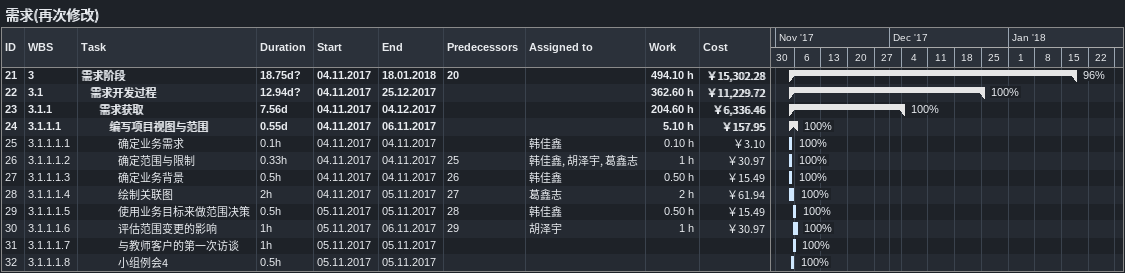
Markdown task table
需求(再次修改)

| ID | WBS | Task | Duration | Start | Finish | Predecessors | Resources | % complete | Work (h) | Cost (￥) |
|---|---|---|---|---|---|---|---|---|---|---|
| 21 | 3 | **需求阶段** | 18.75d? | 2017-11-04 | 2018-01-18 | 20 |  | 96 | 494.10 | 15302.28 |
| 22 | 3.1 | **需求开发过程** | 12.94d? | 2017-11-04 | 2017-12-25 |  |  | 100 | 362.60 | 11229.72 |
| 23 | 3.1.1 | **需求获取** | 7.56d | 2017-11-04 | 2017-12-04 |  |  | 100 | 204.60 | 6336.46 |
| 24 | 3.1.1.1 | **编写项目视图与范围** | 0.55d | 2017-11-04 | 2017-11-06 |  |  | 100 | 5.10 | 157.95 |
| 25 | 3.1.1.1.1 | 确定业务需求 | 0.1h | 2017-11-04 | 2017-11-04 |  | 韩佳鑫 | 100 | 0.10 | 3.10 |
| 26 | 3.1.1.1.2 | 确定范围与限制 | 0.33h | 2017-11-04 | 2017-11-04 | 25 | 韩佳鑫, 胡泽宇, 葛鑫志 | 100 | 1 | 30.97 |
| 27 | 3.1.1.1.3 | 确定业务背景 | 0.5h | 2017-11-04 | 2017-11-04 | 26 | 韩佳鑫 | 100 | 0.50 | 15.49 |
| 28 | 3.1.1.1.4 | 绘制关联图 | 2h | 2017-11-04 | 2017-11-05 | 27 | 葛鑫志 | 100 | 2 | 61.94 |
| 29 | 3.1.1.1.5 | 使用业务目标来做范围决策 | 0.5h | 2017-11-05 | 2017-11-05 | 28 | 韩佳鑫 | 100 | 0.50 | 15.49 |
| 30 | 3.1.1.1.6 | 评估范围变更的影响 | 1h | 2017-11-05 | 2017-11-06 | 29 | 胡泽宇 | 100 | 1 | 30.97 |
| 31 | 3.1.1.1.7 | 与教师客户的第一次访谈 | 1h | 2017-11-05 | 2017-11-05 |  |  | 100 |  |  |
| 32 | 3.1.1.1.8 | 小组例会4 | 0.5h | 2017-11-05 | 2017-11-05 |  |  | 100 |  |  |
